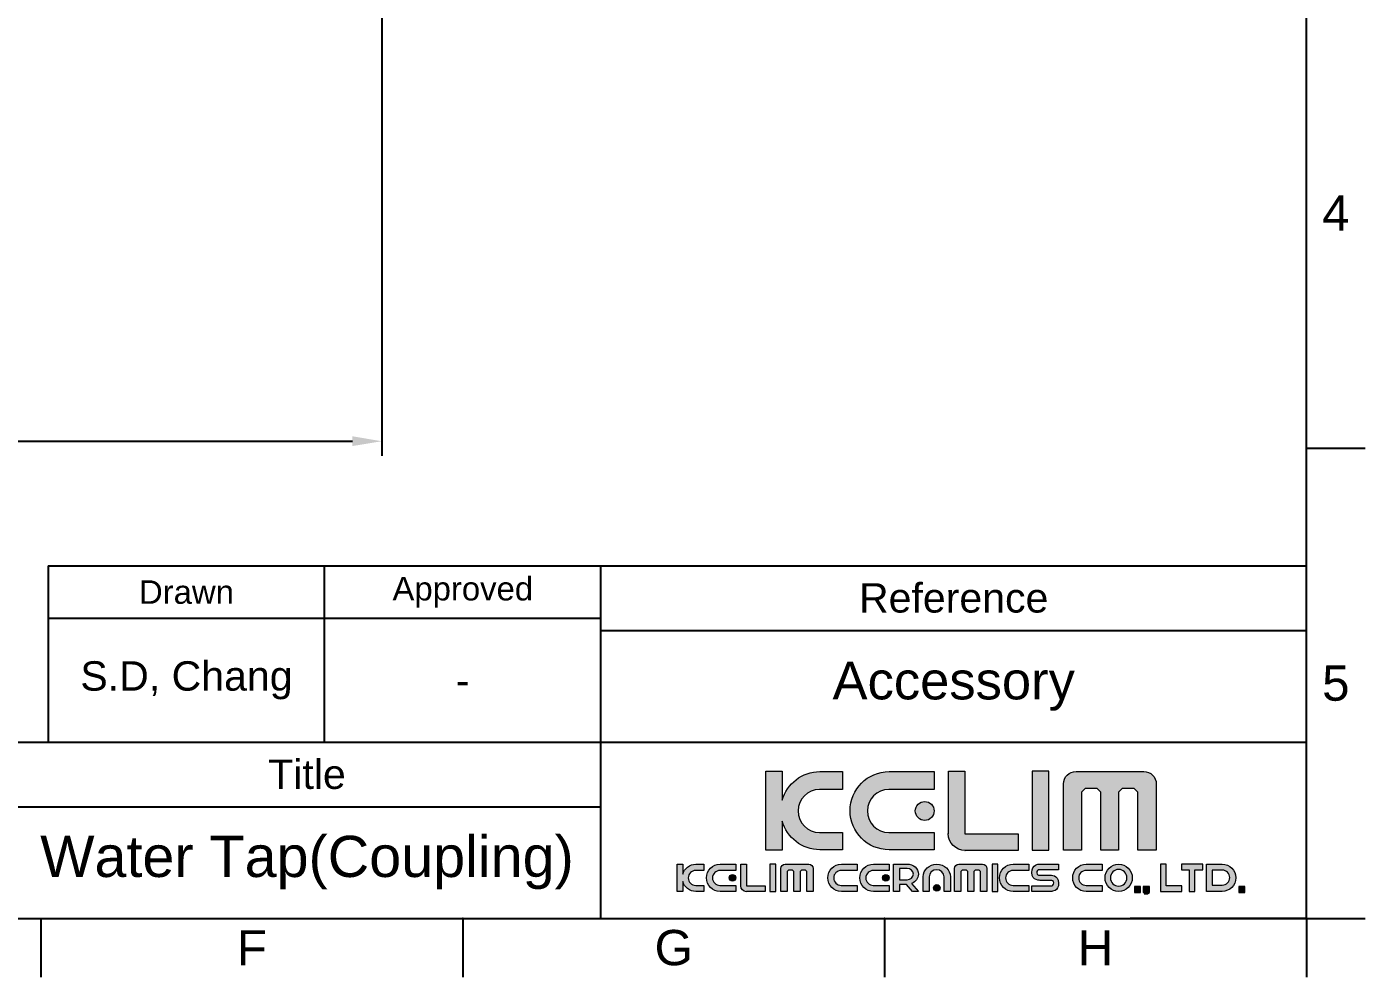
# Model space of a CAD drawing. Header units: millimetres. Extents: x 2448 to 4464, y 289 to 865.
# Drawn here: x 2631 to 2744.8, y 289.2 to 370 of the extents above; entities that cross this region are included whole.
import ezdxf

# ---------------------------------------------------------------- set-up
doc = ezdxf.new("R2010")
doc.units = ezdxf.units.MM
doc.header["$LTSCALE"] = 0.1
doc.linetypes.add('CENTERX2', pattern=[101.6, 63.5, -12.7, 12.7, -12.7])
for name, color, linetype in [('DIM', 3, 'Continuous'), ('FORM', 7, 'Continuous'), ('TEXT', 2, 'Continuous')]:
    doc.layers.add(name, color=color, linetype=linetype)
doc.styles.get("Standard").update_dxf_attribs({"font": 'arial.ttf'})
doc.dimstyles.new('ISO-25', dxfattribs={"dimtxt": 2.5, "dimasz": 2.5, "dimexe": 1.25, "dimexo": 0.625, "dimtad": 1, "dimtxsty": 'Standard', "dimcen": 2.5, "dimadec": 0, "dimazin": 0, "dimtfac": 1, "dimtmove": 0, "dimatfit": 3, "dimfxl": 1, "dimarcsym": 0})

# ---------------------------------------------------------------- blocks, each defined once
blk = doc.blocks.new('*D8')
at = {"layer": 'Defpoints', "color": 0, "transparency": 16777216}
for p in [(2661.2, 395.53), (2561.68, 356.7), (2661.2, 334.78)]:
    blk.add_point(p, dxfattribs=at)
at = {"layer": 'DIM', "color": 0, "lineweight": -2, "transparency": 16777216}
for p, q in [((2661.2, 394.9), (2661.2, 333.53)), ((2561.68, 356.07), (2561.68, 333.53)), ((2564.18, 334.78), (2658.7, 334.78))]:
    blk.add_line(p, q, dxfattribs=at)
at = {"layer": 'DIM', "color": 0, "transparency": 16777216}
for points in [[(2564.18, 335.2), (2564.18, 334.37), (2561.68, 334.78)], [(2658.7, 335.2), (2658.7, 334.37), (2661.2, 334.78)]]:
    blk.add_solid(points, dxfattribs=at)
at = {"layer": 'DIM', "color": 0, "transparency": 16777216, "insert": (2611.44, 336.68), "char_height": 2.5, "attachment_point": 5}
blk.add_mtext('99.5', dxfattribs=at)

msp = doc.modelspace()

# ---------------------------------------------------------------- hatches: boundary and pattern name
at = {"layer": 'TEXT'}
h = msp.add_hatch(color=2, dxfattribs=at)
h.dxf.hatch_style = 2
edge = h.paths.add_edge_path()
edge.add_spline(control_points=[(2700.367, 301.5), (2700.367, 301.5), (2698.437, 301.5), (2698.437, 301.5), (2697.423, 301.5), (2696.606, 302.318), (2696.606, 303.329), (2696.606, 304.345), (2697.423, 305.162), (2698.437, 305.162), (2698.437, 305.162), (2700.367, 305.162), (2700.367, 305.162), (2700.367, 305.162), (2700.367, 306.676), (2700.367, 306.676), (2700.367, 306.676), (2698.46, 306.676), (2698.46, 306.676), (2696.933, 306.676), (2695.653, 305.653), (2695.262, 304.254), (2695.262, 304.254), (2695.262, 306.724), (2695.262, 306.724), (2695.262, 306.724), (2693.85, 306.724), (2693.85, 306.724), (2693.85, 306.724), (2693.85, 299.986), (2693.85, 299.986), (2693.85, 299.986), (2695.262, 299.986), (2695.262, 299.986), (2695.262, 299.986), (2695.262, 302.458), (2695.262, 302.458), (2695.653, 301.059), (2696.933, 300.033), (2698.46, 300.033), (2698.46, 300.033), (2700.367, 300.033), (2700.367, 300.033), (2700.367, 300.033), (2700.367, 301.5), (2700.367, 301.5)], knot_values=[0, 0, 0, 0, 1, 1, 1, 2, 2, 2, 3, 3, 3, 4, 4, 4, 5, 5, 5, 6, 6, 6, 7, 7, 7, 8, 8, 8, 9, 9, 9, 10, 10, 10, 11, 11, 11, 12, 12, 12, 13, 13, 13, 14, 14, 14, 15, 15, 15, 15], degree=3, periodic=0)
h = msp.add_hatch(color=256, dxfattribs=at)
h.dxf.hatch_style = 2
edge = h.paths.add_edge_path()
edge.add_spline(control_points=[(2704.349, 300.033), (2704.349, 300.033), (2708.189, 300.033), (2708.189, 300.033), (2708.189, 300.033), (2708.189, 301.5), (2708.189, 301.5), (2708.189, 301.5), (2704.325, 301.5), (2704.325, 301.5), (2703.312, 301.5), (2702.495, 302.318), (2702.495, 303.329), (2702.495, 304.345), (2703.312, 305.162), (2704.325, 305.162), (2704.325, 305.162), (2708.189, 305.162), (2708.189, 305.162), (2708.189, 305.162), (2708.189, 306.676), (2708.189, 306.676), (2708.189, 306.676), (2704.349, 306.676), (2704.349, 306.676), (2702.513, 306.676), (2701.028, 305.193), (2701.028, 303.355), (2701.028, 301.521), (2702.513, 300.033), (2704.349, 300.033)], knot_values=[0, 0, 0, 0, 1, 1, 1, 2, 2, 2, 3, 3, 3, 4, 4, 4, 5, 5, 5, 6, 6, 6, 7, 7, 7, 8, 8, 8, 9, 9, 9, 10, 10, 10, 10], degree=3, periodic=0)
h = msp.add_hatch(color=2, dxfattribs=at)
h.dxf.hatch_style = 2
edge = h.paths.add_edge_path()
edge.add_spline(control_points=[(2710.793, 299.981), (2710.793, 299.981), (2715.333, 299.981), (2715.333, 299.981), (2715.333, 299.981), (2715.333, 301.395), (2715.333, 301.395), (2715.333, 301.395), (2710.804, 301.395), (2710.804, 301.395), (2710.804, 301.395), (2710.798, 301.38), (2710.798, 301.38), (2710.798, 301.38), (2710.798, 306.724), (2710.798, 306.724), (2710.798, 306.724), (2709.384, 306.724), (2709.384, 306.724), (2709.384, 306.724), (2709.384, 301.395), (2709.384, 301.395), (2709.384, 301.395), (2709.379, 301.4), (2709.379, 301.4), (2709.379, 300.615), (2710.015, 299.975), (2710.804, 299.975), (2710.804, 299.975), (2710.793, 299.981), (2710.793, 299.981)], knot_values=[0, 0, 0, 0, 1, 1, 1, 2, 2, 2, 3, 3, 3, 4, 4, 4, 5, 5, 5, 6, 6, 6, 7, 7, 7, 8, 8, 8, 9, 9, 9, 10, 10, 10, 10], degree=3, periodic=0)
h = msp.add_hatch(color=2, dxfattribs=at)
h.dxf.hatch_style = 2
h.paths.add_polyline_path([(2717.923, 306.724), (2716.51, 306.724), (2716.51, 299.986), (2717.923, 299.986)])
h = msp.add_hatch(color=2, dxfattribs=at)
h.dxf.hatch_style = 2
edge = h.paths.add_edge_path()
edge.add_spline(control_points=[(2725.997, 306.692), (2725.997, 306.692), (2720.245, 306.692), (2720.245, 306.692), (2719.653, 306.692), (2719.174, 306.216), (2719.174, 305.629), (2719.174, 305.629), (2719.174, 299.996), (2719.174, 299.996), (2719.174, 299.996), (2720.702, 299.996), (2720.702, 299.996), (2720.702, 299.996), (2720.702, 304.931), (2720.702, 304.931), (2720.702, 304.931), (2721.02, 305.252), (2721.02, 305.252), (2721.02, 305.252), (2722.045, 305.252), (2722.045, 305.252), (2722.045, 305.252), (2722.364, 304.931), (2722.364, 304.931), (2722.364, 304.931), (2722.364, 299.996), (2722.364, 299.996), (2722.364, 299.996), (2723.841, 299.996), (2723.841, 299.996), (2723.841, 299.996), (2723.841, 304.931), (2723.841, 304.931), (2723.841, 304.931), (2724.164, 305.252), (2724.164, 305.252), (2724.164, 305.252), (2725.185, 305.252), (2725.185, 305.252), (2725.185, 305.252), (2725.502, 304.931), (2725.502, 304.931), (2725.502, 304.931), (2725.502, 299.996), (2725.502, 299.996), (2725.502, 299.996), (2727.068, 299.996), (2727.068, 299.996), (2727.068, 299.996), (2727.068, 305.629), (2727.068, 305.629), (2727.068, 306.216), (2726.587, 306.692), (2725.997, 306.692)], knot_values=[0, 0, 0, 0, 1, 1, 1, 2, 2, 2, 3, 3, 3, 4, 4, 4, 5, 5, 5, 6, 6, 6, 7, 7, 7, 8, 8, 8, 9, 9, 9, 10, 10, 10, 11, 11, 11, 12, 12, 12, 13, 13, 13, 14, 14, 14, 15, 15, 15, 16, 16, 16, 17, 17, 17, 18, 18, 18, 18], degree=3, periodic=0)
h = msp.add_hatch(color=2, dxfattribs=at)
h.dxf.hatch_style = 2
edge = h.paths.add_edge_path()
edge.add_spline(control_points=[(2706.571, 303.329), (2706.571, 302.889), (2706.927, 302.526), (2707.37, 302.526), (2707.812, 302.526), (2708.171, 302.889), (2708.171, 303.329), (2708.171, 303.774), (2707.812, 304.13), (2707.37, 304.13), (2706.927, 304.13), (2706.571, 303.774), (2706.571, 303.329)], knot_values=[0, 0, 0, 0, 1, 1, 1, 2, 2, 2, 3, 3, 3, 4, 4, 4, 4], degree=3, periodic=0)
h = msp.add_hatch(color=2, dxfattribs=at)
h.dxf.hatch_style = 2
edge = h.paths.add_edge_path()
edge.add_spline(control_points=[(2686.799, 297.955), (2686.799, 297.955), (2686.799, 298.819), (2686.799, 298.819), (2686.799, 298.819), (2686.307, 298.819), (2686.307, 298.819), (2686.307, 298.819), (2686.307, 296.469), (2686.307, 296.469), (2686.307, 296.469), (2686.799, 296.469), (2686.799, 296.469), (2686.799, 296.469), (2686.799, 297.335), (2686.799, 297.335), (2686.935, 296.846), (2687.381, 296.486), (2687.915, 296.486), (2687.915, 296.486), (2688.58, 296.486), (2688.58, 296.486), (2688.58, 296.486), (2688.58, 296.997), (2688.58, 296.997), (2688.58, 296.997), (2687.907, 296.997), (2687.907, 296.997), (2687.553, 296.997), (2687.268, 297.283), (2687.268, 297.635), (2687.268, 297.99), (2687.553, 298.274), (2687.907, 298.274), (2687.907, 298.274), (2688.58, 298.274), (2688.58, 298.274), (2688.58, 298.274), (2688.58, 298.803), (2688.58, 298.803), (2688.58, 298.803), (2687.915, 298.803), (2687.915, 298.803), (2687.381, 298.803), (2686.935, 298.444), (2686.799, 297.955)], knot_values=[0, 0, 0, 0, 1, 1, 1, 2, 2, 2, 3, 3, 3, 4, 4, 4, 5, 5, 5, 6, 6, 6, 7, 7, 7, 8, 8, 8, 9, 9, 9, 10, 10, 10, 11, 11, 11, 12, 12, 12, 13, 13, 13, 14, 14, 14, 15, 15, 15, 15], degree=3, periodic=0)
h = msp.add_hatch(color=2, dxfattribs=at)
h.dxf.hatch_style = 2
edge = h.paths.add_edge_path()
edge.add_spline(control_points=[(2688.81, 297.645), (2688.81, 297.005), (2689.328, 296.486), (2689.969, 296.486), (2689.969, 296.486), (2691.308, 296.486), (2691.308, 296.486), (2691.308, 296.486), (2691.308, 296.997), (2691.308, 296.997), (2691.308, 296.997), (2689.96, 296.997), (2689.96, 296.997), (2689.607, 296.997), (2689.322, 297.283), (2689.322, 297.635), (2689.322, 297.99), (2689.607, 298.274), (2689.96, 298.274), (2689.96, 298.274), (2691.308, 298.274), (2691.308, 298.274), (2691.308, 298.274), (2691.308, 298.803), (2691.308, 298.803), (2691.308, 298.803), (2689.969, 298.803), (2689.969, 298.803), (2689.328, 298.803), (2688.81, 298.285), (2688.81, 297.645)], knot_values=[0, 0, 0, 0, 1, 1, 1, 2, 2, 2, 3, 3, 3, 4, 4, 4, 5, 5, 5, 6, 6, 6, 7, 7, 7, 8, 8, 8, 9, 9, 9, 10, 10, 10, 10], degree=3, periodic=0)
h = msp.add_hatch(color=2, dxfattribs=at)
h.dxf.hatch_style = 2
edge = h.paths.add_edge_path()
edge.add_spline(control_points=[(2692.218, 296.956), (2692.218, 296.956), (2692.218, 298.819), (2692.218, 298.819), (2692.218, 298.819), (2691.725, 298.819), (2691.725, 298.819), (2691.725, 298.819), (2691.725, 296.961), (2691.725, 296.961), (2691.725, 296.961), (2691.723, 296.963), (2691.723, 296.963), (2691.723, 296.688), (2691.945, 296.466), (2692.22, 296.466), (2692.22, 296.466), (2692.216, 296.468), (2692.216, 296.468), (2692.216, 296.468), (2693.799, 296.468), (2693.799, 296.468), (2693.799, 296.468), (2693.799, 296.961), (2693.799, 296.961), (2693.799, 296.961), (2692.22, 296.961), (2692.22, 296.961), (2692.22, 296.961), (2692.218, 296.956), (2692.218, 296.956)], knot_values=[0, 0, 0, 0, 1, 1, 1, 2, 2, 2, 3, 3, 3, 4, 4, 4, 5, 5, 5, 6, 6, 6, 7, 7, 7, 8, 8, 8, 9, 9, 9, 10, 10, 10, 10], degree=3, periodic=0)
h = msp.add_hatch(color=2, dxfattribs=at)
h.dxf.hatch_style = 2
h.paths.add_polyline_path([(2694.21, 296.469), (2694.703, 296.469), (2694.703, 298.819), (2694.21, 298.819)])
h = msp.add_hatch(color=2, dxfattribs=at)
h.dxf.hatch_style = 2
edge = h.paths.add_edge_path()
edge.add_spline(control_points=[(2697.519, 298.808), (2697.519, 298.808), (2695.512, 298.808), (2695.512, 298.808), (2695.306, 298.808), (2695.139, 298.642), (2695.139, 298.438), (2695.139, 298.438), (2695.139, 296.473), (2695.139, 296.473), (2695.139, 296.473), (2695.672, 296.473), (2695.672, 296.473), (2695.672, 296.473), (2695.672, 298.194), (2695.672, 298.194), (2695.672, 298.194), (2695.783, 298.306), (2695.783, 298.306), (2695.783, 298.306), (2696.141, 298.306), (2696.141, 298.306), (2696.141, 298.306), (2696.252, 298.194), (2696.252, 298.194), (2696.252, 298.194), (2696.252, 296.473), (2696.252, 296.473), (2696.252, 296.473), (2696.767, 296.473), (2696.767, 296.473), (2696.767, 296.473), (2696.767, 298.194), (2696.767, 298.194), (2696.767, 298.194), (2696.88, 298.306), (2696.88, 298.306), (2696.88, 298.306), (2697.235, 298.306), (2697.235, 298.306), (2697.235, 298.306), (2697.346, 298.194), (2697.346, 298.194), (2697.346, 298.194), (2697.346, 296.473), (2697.346, 296.473), (2697.346, 296.473), (2697.893, 296.473), (2697.893, 296.473), (2697.893, 296.473), (2697.893, 298.438), (2697.893, 298.438), (2697.893, 298.642), (2697.724, 298.808), (2697.519, 298.808)], knot_values=[0, 0, 0, 0, 1, 1, 1, 2, 2, 2, 3, 3, 3, 4, 4, 4, 5, 5, 5, 6, 6, 6, 7, 7, 7, 8, 8, 8, 9, 9, 9, 10, 10, 10, 11, 11, 11, 12, 12, 12, 13, 13, 13, 14, 14, 14, 15, 15, 15, 16, 16, 16, 17, 17, 17, 18, 18, 18, 18], degree=3, periodic=0)
h = msp.add_hatch(color=2, dxfattribs=at)
h.dxf.hatch_style = 2
edge = h.paths.add_edge_path()
edge.add_spline(control_points=[(2699.124, 297.645), (2699.124, 297.005), (2699.642, 296.486), (2700.282, 296.486), (2700.282, 296.486), (2701.622, 296.486), (2701.622, 296.486), (2701.622, 296.486), (2701.622, 296.997), (2701.622, 296.997), (2701.622, 296.997), (2700.274, 296.997), (2700.274, 296.997), (2699.921, 296.997), (2699.635, 297.283), (2699.635, 297.635), (2699.635, 297.99), (2699.921, 298.274), (2700.274, 298.274), (2700.274, 298.274), (2701.622, 298.274), (2701.622, 298.274), (2701.622, 298.274), (2701.622, 298.803), (2701.622, 298.803), (2701.622, 298.803), (2700.282, 298.803), (2700.282, 298.803), (2699.642, 298.803), (2699.124, 298.285), (2699.124, 297.645)], knot_values=[0, 0, 0, 0, 1, 1, 1, 2, 2, 2, 3, 3, 3, 4, 4, 4, 5, 5, 5, 6, 6, 6, 7, 7, 7, 8, 8, 8, 9, 9, 9, 10, 10, 10, 10], degree=3, periodic=0)
h = msp.add_hatch(color=2, dxfattribs=at)
h.dxf.hatch_style = 2
edge = h.paths.add_edge_path()
edge.add_spline(control_points=[(2701.853, 297.645), (2701.853, 297.005), (2702.37, 296.486), (2703.011, 296.486), (2703.011, 296.486), (2704.35, 296.486), (2704.35, 296.486), (2704.35, 296.486), (2704.35, 296.997), (2704.35, 296.997), (2704.35, 296.997), (2703.002, 296.997), (2703.002, 296.997), (2702.649, 296.997), (2702.364, 297.283), (2702.364, 297.635), (2702.364, 297.99), (2702.649, 298.274), (2703.002, 298.274), (2703.002, 298.274), (2704.35, 298.274), (2704.35, 298.274), (2704.35, 298.274), (2704.35, 298.803), (2704.35, 298.803), (2704.35, 298.803), (2703.011, 298.803), (2703.011, 298.803), (2702.37, 298.803), (2701.853, 298.285), (2701.853, 297.645)], knot_values=[0, 0, 0, 0, 1, 1, 1, 2, 2, 2, 3, 3, 3, 4, 4, 4, 5, 5, 5, 6, 6, 6, 7, 7, 7, 8, 8, 8, 9, 9, 9, 10, 10, 10, 10], degree=3, periodic=0)
h = msp.add_hatch(color=2, dxfattribs=at)
h.dxf.hatch_style = 2
edge = h.paths.add_edge_path()
edge.add_spline(control_points=[(2706.839, 297.953), (2706.839, 298.431), (2706.401, 298.819), (2705.86, 298.819), (2705.86, 298.819), (2705.221, 298.819), (2705.221, 298.819), (2705.221, 298.819), (2704.728, 298.819), (2704.728, 298.819), (2704.728, 298.819), (2704.728, 298.437), (2704.728, 298.437), (2704.728, 298.437), (2704.728, 297.482), (2704.728, 297.482), (2704.728, 297.482), (2704.728, 297.088), (2704.728, 297.088), (2704.728, 297.088), (2704.728, 296.469), (2704.728, 296.469), (2704.728, 296.469), (2705.221, 296.469), (2705.221, 296.469), (2705.221, 296.469), (2705.221, 297.088), (2705.221, 297.088), (2705.221, 297.088), (2705.821, 297.088), (2705.821, 297.088), (2705.821, 297.088), (2706.345, 296.469), (2706.345, 296.469), (2706.345, 296.469), (2706.838, 296.469), (2706.838, 296.469), (2706.838, 296.469), (2706.252, 297.16), (2706.252, 297.16), (2706.598, 297.293), (2706.839, 297.598), (2706.839, 297.953)], knot_values=[0, 0, 0, 0, 1, 1, 1, 2, 2, 2, 3, 3, 3, 4, 4, 4, 5, 5, 5, 6, 6, 6, 7, 7, 7, 8, 8, 8, 9, 9, 9, 10, 10, 10, 11, 11, 11, 12, 12, 12, 13, 13, 13, 14, 14, 14, 14], degree=3, periodic=0)
edge = h.paths.add_edge_path()
edge.add_spline(control_points=[(2705.868, 297.482), (2705.868, 297.482), (2705.221, 297.482), (2705.221, 297.482), (2705.221, 297.482), (2705.221, 298.437), (2705.221, 298.437), (2705.221, 298.437), (2705.868, 298.437), (2705.868, 298.437), (2706.166, 298.437), (2706.407, 298.223), (2706.407, 297.96), (2706.407, 297.696), (2706.166, 297.482), (2705.868, 297.482)], knot_values=[0, 0, 0, 0, 1, 1, 1, 2, 2, 2, 3, 3, 3, 4, 4, 4, 5, 5, 5, 5], degree=3, periodic=0)
h = msp.add_hatch(color=2, dxfattribs=at)
h.dxf.hatch_style = 2
edge = h.paths.add_edge_path()
edge.add_spline(control_points=[(2708.394, 298.803), (2707.755, 298.803), (2707.236, 298.323), (2707.236, 297.728), (2707.236, 297.728), (2707.236, 296.486), (2707.236, 296.486), (2707.236, 296.486), (2707.747, 296.486), (2707.747, 296.486), (2707.747, 296.486), (2707.747, 297.736), (2707.747, 297.736), (2707.747, 298.063), (2708.032, 298.328), (2708.385, 298.328), (2708.74, 298.328), (2709.025, 298.064), (2709.025, 297.736), (2709.025, 297.736), (2709.025, 296.486), (2709.025, 296.486), (2709.025, 296.486), (2709.553, 296.486), (2709.553, 296.486), (2709.553, 296.486), (2709.553, 297.728), (2709.553, 297.728), (2709.553, 298.323), (2709.036, 298.803), (2708.394, 298.803)], knot_values=[0, 0, 0, 0, 1, 1, 1, 2, 2, 2, 3, 3, 3, 4, 4, 4, 5, 5, 5, 6, 6, 6, 7, 7, 7, 8, 8, 8, 9, 9, 9, 10, 10, 10, 10], degree=3, periodic=0)
h = msp.add_hatch(color=2, dxfattribs=at)
h.dxf.hatch_style = 2
edge = h.paths.add_edge_path()
edge.add_spline(control_points=[(2712.293, 298.808), (2712.293, 298.808), (2710.287, 298.808), (2710.287, 298.808), (2710.081, 298.808), (2709.914, 298.642), (2709.914, 298.438), (2709.914, 298.438), (2709.914, 296.473), (2709.914, 296.473), (2709.914, 296.473), (2710.447, 296.473), (2710.447, 296.473), (2710.447, 296.473), (2710.447, 298.194), (2710.447, 298.194), (2710.447, 298.194), (2710.558, 298.306), (2710.558, 298.306), (2710.558, 298.306), (2710.915, 298.306), (2710.915, 298.306), (2710.915, 298.306), (2711.026, 298.194), (2711.026, 298.194), (2711.026, 298.194), (2711.026, 296.473), (2711.026, 296.473), (2711.026, 296.473), (2711.542, 296.473), (2711.542, 296.473), (2711.542, 296.473), (2711.542, 298.194), (2711.542, 298.194), (2711.542, 298.194), (2711.654, 298.306), (2711.654, 298.306), (2711.654, 298.306), (2712.01, 298.306), (2712.01, 298.306), (2712.01, 298.306), (2712.121, 298.194), (2712.121, 298.194), (2712.121, 298.194), (2712.121, 296.473), (2712.121, 296.473), (2712.121, 296.473), (2712.667, 296.473), (2712.667, 296.473), (2712.667, 296.473), (2712.667, 298.438), (2712.667, 298.438), (2712.667, 298.642), (2712.499, 298.808), (2712.293, 298.808)], knot_values=[0, 0, 0, 0, 1, 1, 1, 2, 2, 2, 3, 3, 3, 4, 4, 4, 5, 5, 5, 6, 6, 6, 7, 7, 7, 8, 8, 8, 9, 9, 9, 10, 10, 10, 11, 11, 11, 12, 12, 12, 13, 13, 13, 14, 14, 14, 15, 15, 15, 16, 16, 16, 17, 17, 17, 18, 18, 18, 18], degree=3, periodic=0)
h = msp.add_hatch(color=2, dxfattribs=at)
h.dxf.hatch_style = 2
h.paths.add_polyline_path([(2713.098, 296.469), (2713.591, 296.469), (2713.591, 298.819), (2713.098, 298.819)])
h = msp.add_hatch(color=2, dxfattribs=at)
h.dxf.hatch_style = 2
edge = h.paths.add_edge_path()
edge.add_spline(control_points=[(2713.735, 297.645), (2713.735, 297.005), (2714.253, 296.486), (2714.893, 296.486), (2714.893, 296.486), (2716.233, 296.486), (2716.233, 296.486), (2716.233, 296.486), (2716.233, 296.997), (2716.233, 296.997), (2716.233, 296.997), (2714.885, 296.997), (2714.885, 296.997), (2714.532, 296.997), (2714.246, 297.283), (2714.246, 297.635), (2714.246, 297.99), (2714.532, 298.274), (2714.885, 298.274), (2714.885, 298.274), (2716.233, 298.274), (2716.233, 298.274), (2716.233, 298.274), (2716.233, 298.803), (2716.233, 298.803), (2716.233, 298.803), (2714.893, 298.803), (2714.893, 298.803), (2714.253, 298.803), (2713.735, 298.285), (2713.735, 297.645)], knot_values=[0, 0, 0, 0, 1, 1, 1, 2, 2, 2, 3, 3, 3, 4, 4, 4, 5, 5, 5, 6, 6, 6, 7, 7, 7, 8, 8, 8, 9, 9, 9, 10, 10, 10, 10], degree=3, periodic=0)
h = msp.add_hatch(color=2, dxfattribs=at)
h.dxf.hatch_style = 2
edge = h.paths.add_edge_path()
edge.add_spline(control_points=[(2716.481, 298.087), (2716.481, 297.369), (2717.211, 297.43), (2717.211, 297.43), (2717.211, 297.43), (2717.229, 297.43), (2717.229, 297.43), (2717.229, 297.43), (2718.015, 297.43), (2718.015, 297.43), (2718.015, 297.43), (2718.156, 297.43), (2718.156, 297.43), (2718.156, 297.43), (2718.347, 297.4), (2718.347, 297.216), (2718.347, 297.031), (2718.223, 296.961), (2718.156, 296.961), (2718.156, 296.961), (2716.481, 296.961), (2716.481, 296.961), (2716.481, 296.961), (2716.481, 296.487), (2716.481, 296.487), (2716.481, 296.487), (2718.145, 296.487), (2718.145, 296.487), (2718.145, 296.487), (2718.764, 296.486), (2718.764, 297.203), (2718.764, 297.921), (2718.034, 297.859), (2718.034, 297.859), (2718.034, 297.859), (2718.015, 297.859), (2718.015, 297.859), (2718.015, 297.859), (2717.229, 297.859), (2717.229, 297.859), (2717.229, 297.859), (2717.087, 297.859), (2717.087, 297.859), (2717.087, 297.859), (2716.897, 297.89), (2716.897, 298.074), (2716.897, 298.258), (2717.021, 298.328), (2717.088, 298.328), (2717.088, 298.328), (2718.764, 298.328), (2718.764, 298.328), (2718.764, 298.328), (2718.764, 298.803), (2718.764, 298.803), (2718.764, 298.803), (2717.099, 298.803), (2717.099, 298.803), (2717.099, 298.803), (2716.481, 298.804), (2716.481, 298.087)], knot_values=[0, 0, 0, 0, 1, 1, 1, 2, 2, 2, 3, 3, 3, 4, 4, 4, 5, 5, 5, 6, 6, 6, 7, 7, 7, 8, 8, 8, 9, 9, 9, 10, 10, 10, 11, 11, 11, 12, 12, 12, 13, 13, 13, 14, 14, 14, 15, 15, 15, 16, 16, 16, 17, 17, 17, 18, 18, 18, 19, 19, 19, 20, 20, 20, 20], degree=3, periodic=0)
h = msp.add_hatch(color=2, dxfattribs=at)
h.dxf.hatch_style = 2
edge = h.paths.add_edge_path()
edge.add_spline(control_points=[(2719.956, 297.645), (2719.956, 297.005), (2720.473, 296.486), (2721.114, 296.486), (2721.114, 296.486), (2722.453, 296.486), (2722.453, 296.486), (2722.453, 296.486), (2722.453, 296.997), (2722.453, 296.997), (2722.453, 296.997), (2721.106, 296.997), (2721.106, 296.997), (2720.752, 296.997), (2720.467, 297.283), (2720.467, 297.635), (2720.467, 297.99), (2720.752, 298.274), (2721.106, 298.274), (2721.106, 298.274), (2722.453, 298.274), (2722.453, 298.274), (2722.453, 298.274), (2722.453, 298.803), (2722.453, 298.803), (2722.453, 298.803), (2721.114, 298.803), (2721.114, 298.803), (2720.473, 298.803), (2719.956, 298.285), (2719.956, 297.645)], knot_values=[0, 0, 0, 0, 1, 1, 1, 2, 2, 2, 3, 3, 3, 4, 4, 4, 5, 5, 5, 6, 6, 6, 7, 7, 7, 8, 8, 8, 9, 9, 9, 10, 10, 10, 10], degree=3, periodic=0)
h = msp.add_hatch(color=2, dxfattribs=at)
h.dxf.hatch_style = 2
edge = h.paths.add_edge_path()
edge.add_spline(control_points=[(2723.868, 298.803), (2723.228, 298.803), (2722.709, 298.285), (2722.709, 297.645), (2722.709, 297.005), (2723.228, 296.487), (2723.868, 296.487), (2724.507, 296.487), (2725.026, 297.005), (2725.026, 297.645), (2725.026, 298.285), (2724.507, 298.803), (2723.868, 298.803)], knot_values=[0, 0, 0, 0, 1, 1, 1, 2, 2, 2, 3, 3, 3, 4, 4, 4, 4], degree=3, periodic=0)
edge = h.paths.add_edge_path()
edge.add_spline(control_points=[(2723.868, 296.937), (2723.477, 296.937), (2723.16, 297.254), (2723.16, 297.645), (2723.16, 298.036), (2723.477, 298.353), (2723.868, 298.353), (2724.259, 298.353), (2724.575, 298.036), (2724.575, 297.645), (2724.575, 297.254), (2724.259, 296.937), (2723.868, 296.937)], knot_values=[0, 0, 0, 0, 1, 1, 1, 2, 2, 2, 3, 3, 3, 4, 4, 4, 4], degree=3, periodic=0)
h = msp.add_hatch(color=2, dxfattribs=at)
h.dxf.hatch_style = 2
h.paths.add_polyline_path([(2727.915, 298.819), (2727.422, 298.819), (2727.422, 296.962), (2727.422, 296.469), (2727.915, 296.469), (2729.24, 296.469), (2729.24, 296.962), (2727.915, 296.962)])
h = msp.add_hatch(color=2, dxfattribs=at)
h.dxf.hatch_style = 2
h.paths.add_polyline_path([(2729.861, 298.819), (2729.199, 298.819), (2729.199, 298.326), (2729.861, 298.326), (2729.861, 296.469), (2730.354, 296.469), (2730.354, 298.326), (2731.017, 298.326), (2731.017, 298.819), (2730.354, 298.819)])
h = msp.add_hatch(color=2, dxfattribs=at)
h.dxf.hatch_style = 2
edge = h.paths.add_edge_path()
edge.add_spline(control_points=[(2732.673, 298.811), (2732.673, 298.811), (2731.333, 298.811), (2731.333, 298.811), (2731.333, 298.811), (2731.333, 296.494), (2731.333, 296.494), (2731.333, 296.494), (2732.673, 296.494), (2732.673, 296.494), (2733.313, 296.494), (2733.831, 297.012), (2733.831, 297.653), (2733.831, 298.292), (2733.313, 298.811), (2732.673, 298.811)], knot_values=[0, 0, 0, 0, 1, 1, 1, 2, 2, 2, 3, 3, 3, 4, 4, 4, 5, 5, 5, 5], degree=3, periodic=0)
edge = h.paths.add_edge_path()
edge.add_spline(control_points=[(2732.681, 297.023), (2732.681, 297.023), (2731.826, 297.023), (2731.826, 297.023), (2731.826, 297.023), (2731.826, 298.299), (2731.826, 298.299), (2731.826, 298.299), (2732.681, 298.299), (2732.681, 298.299), (2733.034, 298.299), (2733.319, 298.014), (2733.319, 297.661), (2733.319, 297.307), (2733.034, 297.023), (2732.681, 297.023)], knot_values=[0, 0, 0, 0, 1, 1, 1, 2, 2, 2, 3, 3, 3, 4, 4, 4, 5, 5, 5, 5], degree=3, periodic=0)
h = msp.add_hatch(color=2, dxfattribs=at)
h.dxf.hatch_style = 2
edge = h.paths.add_edge_path()
edge.add_spline(control_points=[(2690.744, 297.635), (2690.744, 297.481), (2690.868, 297.355), (2691.022, 297.355), (2691.177, 297.355), (2691.302, 297.481), (2691.302, 297.635), (2691.302, 297.79), (2691.177, 297.915), (2691.022, 297.915), (2690.868, 297.915), (2690.744, 297.79), (2690.744, 297.635)], knot_values=[0, 0, 0, 0, 1, 1, 1, 2, 2, 2, 3, 3, 3, 4, 4, 4, 4], degree=3, periodic=0)
h = msp.add_hatch(color=2, dxfattribs=at)
h.dxf.hatch_style = 2
edge = h.paths.add_edge_path()
edge.add_spline(control_points=[(2703.786, 297.635), (2703.786, 297.481), (2703.91, 297.355), (2704.064, 297.355), (2704.218, 297.355), (2704.343, 297.481), (2704.343, 297.635), (2704.343, 297.79), (2704.218, 297.915), (2704.064, 297.915), (2703.91, 297.915), (2703.786, 297.79), (2703.786, 297.635)], knot_values=[0, 0, 0, 0, 1, 1, 1, 2, 2, 2, 3, 3, 3, 4, 4, 4, 4], degree=3, periodic=0)
h = msp.add_hatch(color=2, dxfattribs=at)
h.dxf.hatch_style = 2
edge = h.paths.add_edge_path()
edge.add_spline(control_points=[(2708.402, 297.062), (2708.248, 297.062), (2708.124, 296.937), (2708.124, 296.782), (2708.124, 296.629), (2708.248, 296.503), (2708.402, 296.503), (2708.557, 296.503), (2708.682, 296.629), (2708.682, 296.782), (2708.682, 296.937), (2708.557, 297.062), (2708.402, 297.062)], knot_values=[0, 0, 0, 0, 1, 1, 1, 2, 2, 2, 3, 3, 3, 4, 4, 4, 4], degree=3, periodic=0)
h = msp.add_hatch(color=2, dxfattribs=at)
h.dxf.hatch_style = 2
h.paths.add_polyline_path([(2725.218, 296.396), (2725.73, 296.396), (2725.73, 296.908), (2725.218, 296.908)])
h = msp.add_hatch(color=2, dxfattribs=at)
h.dxf.hatch_style = 2
h.paths.add_polyline_path([(2725.965, 296.396), (2726.169, 296.396), (2726.026, 296.273), (2726.333, 296.273), (2726.477, 296.396), (2726.477, 296.908), (2725.965, 296.908)])
h = msp.add_hatch(color=2, dxfattribs=at)
h.dxf.hatch_style = 2
h.paths.add_polyline_path([(2734.099, 296.396), (2734.611, 296.396), (2734.611, 296.908), (2734.099, 296.908)])

# ---------------------------------------------------------------- linework, layer by layer
msp.add_line((2632.837, 324.188), (2632.837, 309.188))
at = {"layer": 'FORM'}
for p, q in [((2739.837, 294.188), (2739.837, 494.188)), ((2739.837, 334.188), (2744.837, 334.188)), ((2632.837, 324.188), (2739.837, 324.188)), ((2656.337, 309.188), (2656.337, 324.188)), ((2679.837, 309.188), (2679.837, 324.188)), ((2679.837, 319.688), (2632.837, 319.688)), ((2679.837, 318.688), (2739.837, 318.688)), ((2539.843, 309.188), (2739.837, 309.188)), ((2679.837, 294.188), (2679.837, 309.188)), ((2539.843, 303.688), (2679.837, 303.688)), ((2452.837, 294.188), (2739.837, 294.188)), ((2632.212, 294.188), (2632.212, 289.188)), ((2668.087, 294.188), (2668.087, 289.188)), ((2703.962, 294.188), (2703.962, 289.188)), ((2739.837, 294.188), (2724.837, 294.188)), ((2739.837, 294.188), (2739.837, 289.188)), ((2739.837, 294.188), (2744.837, 294.188))]:
    msp.add_line(p, q, dxfattribs=at)
for p in [(2668.087, 294.188), (2703.962, 294.188)]:
    msp.add_point(p, dxfattribs=at)
at = {"layer": 'TEXT', "lineweight": 0}
for points in [[(2717.923, 306.724), (2716.51, 306.724), (2716.51, 299.986), (2717.923, 299.986), (2717.923, 306.724)], [(2694.21, 296.469), (2694.703, 296.469), (2694.703, 298.819), (2694.21, 298.819), (2694.21, 296.469)], [(2713.098, 296.469), (2713.591, 296.469), (2713.591, 298.819), (2713.098, 298.819), (2713.098, 296.469)], [(2727.915, 298.819), (2727.422, 298.819), (2727.422, 296.962), (2727.422, 296.469), (2727.915, 296.469), (2729.24, 296.469), (2729.24, 296.962), (2727.915, 296.962), (2727.915, 298.819)], [(2729.861, 298.819), (2729.199, 298.819), (2729.199, 298.326), (2729.861, 298.326), (2729.861, 296.469), (2730.354, 296.469), (2730.354, 298.326), (2731.017, 298.326), (2731.017, 298.819), (2730.354, 298.819), (2729.861, 298.819)], [(2725.218, 296.396), (2725.73, 296.396), (2725.73, 296.908), (2725.218, 296.908), (2725.218, 296.396)], [(2725.965, 296.396), (2726.169, 296.396), (2726.026, 296.273), (2726.333, 296.273), (2726.477, 296.396), (2726.477, 296.908), (2725.965, 296.908), (2725.965, 296.396)], [(2734.099, 296.396), (2734.611, 296.396), (2734.611, 296.908), (2734.099, 296.908), (2734.099, 296.396)]]:
    msp.add_lwpolyline(points, dxfattribs=at)
for points, knots in [([(2700.367, 301.5), (2700.367, 301.5), (2698.437, 301.5), (2698.437, 301.5), (2697.423, 301.5), (2696.606, 302.318), (2696.606, 303.329), (2696.606, 304.345), (2697.423, 305.162), (2698.437, 305.162), (2698.437, 305.162), (2700.367, 305.162), (2700.367, 305.162), (2700.367, 305.162), (2700.367, 306.676), (2700.367, 306.676), (2700.367, 306.676), (2698.46, 306.676), (2698.46, 306.676), (2696.933, 306.676), (2695.653, 305.653), (2695.262, 304.254), (2695.262, 304.254), (2695.262, 306.724), (2695.262, 306.724), (2695.262, 306.724), (2693.85, 306.724), (2693.85, 306.724), (2693.85, 306.724), (2693.85, 299.986), (2693.85, 299.986), (2693.85, 299.986), (2695.262, 299.986), (2695.262, 299.986), (2695.262, 299.986), (2695.262, 302.458), (2695.262, 302.458), (2695.653, 301.059), (2696.933, 300.033), (2698.46, 300.033), (2698.46, 300.033), (2700.367, 300.033), (2700.367, 300.033), (2700.367, 300.033), (2700.367, 301.5), (2700.367, 301.5)], [0, 0, 0, 0, 1, 1, 1, 2, 2, 2, 3, 3, 3, 4, 4, 4, 5, 5, 5, 6, 6, 6, 7, 7, 7, 8, 8, 8, 9, 9, 9, 10, 10, 10, 11, 11, 11, 12, 12, 12, 13, 13, 13, 14, 14, 14, 15, 15, 15, 15]), ([(2704.349, 300.033), (2704.349, 300.033), (2708.189, 300.033), (2708.189, 300.033), (2708.189, 300.033), (2708.189, 301.5), (2708.189, 301.5), (2708.189, 301.5), (2704.325, 301.5), (2704.325, 301.5), (2703.312, 301.5), (2702.495, 302.318), (2702.495, 303.329), (2702.495, 304.345), (2703.312, 305.162), (2704.325, 305.162), (2704.325, 305.162), (2708.189, 305.162), (2708.189, 305.162), (2708.189, 305.162), (2708.189, 306.676), (2708.189, 306.676), (2708.189, 306.676), (2704.349, 306.676), (2704.349, 306.676), (2702.513, 306.676), (2701.028, 305.193), (2701.028, 303.355), (2701.028, 301.521), (2702.513, 300.033), (2704.349, 300.033)], [0, 0, 0, 0, 1, 1, 1, 2, 2, 2, 3, 3, 3, 4, 4, 4, 5, 5, 5, 6, 6, 6, 7, 7, 7, 8, 8, 8, 9, 9, 9, 10, 10, 10, 10]), ([(2710.793, 299.981), (2710.793, 299.981), (2715.333, 299.981), (2715.333, 299.981), (2715.333, 299.981), (2715.333, 301.395), (2715.333, 301.395), (2715.333, 301.395), (2710.804, 301.395), (2710.804, 301.395), (2710.804, 301.395), (2710.798, 301.38), (2710.798, 301.38), (2710.798, 301.38), (2710.798, 306.724), (2710.798, 306.724), (2710.798, 306.724), (2709.384, 306.724), (2709.384, 306.724), (2709.384, 306.724), (2709.384, 301.395), (2709.384, 301.395), (2709.384, 301.395), (2709.379, 301.4), (2709.379, 301.4), (2709.379, 300.615), (2710.015, 299.975), (2710.804, 299.975), (2710.804, 299.975), (2710.793, 299.981), (2710.793, 299.981)], [0, 0, 0, 0, 1, 1, 1, 2, 2, 2, 3, 3, 3, 4, 4, 4, 5, 5, 5, 6, 6, 6, 7, 7, 7, 8, 8, 8, 9, 9, 9, 10, 10, 10, 10]), ([(2725.997, 306.692), (2725.997, 306.692), (2720.245, 306.692), (2720.245, 306.692), (2719.653, 306.692), (2719.174, 306.216), (2719.174, 305.629), (2719.174, 305.629), (2719.174, 299.996), (2719.174, 299.996), (2719.174, 299.996), (2720.702, 299.996), (2720.702, 299.996), (2720.702, 299.996), (2720.702, 304.931), (2720.702, 304.931), (2720.702, 304.931), (2721.02, 305.252), (2721.02, 305.252), (2721.02, 305.252), (2722.045, 305.252), (2722.045, 305.252), (2722.045, 305.252), (2722.364, 304.931), (2722.364, 304.931), (2722.364, 304.931), (2722.364, 299.996), (2722.364, 299.996), (2722.364, 299.996), (2723.841, 299.996), (2723.841, 299.996), (2723.841, 299.996), (2723.841, 304.931), (2723.841, 304.931), (2723.841, 304.931), (2724.164, 305.252), (2724.164, 305.252), (2724.164, 305.252), (2725.185, 305.252), (2725.185, 305.252), (2725.185, 305.252), (2725.502, 304.931), (2725.502, 304.931), (2725.502, 304.931), (2725.502, 299.996), (2725.502, 299.996), (2725.502, 299.996), (2727.068, 299.996), (2727.068, 299.996), (2727.068, 299.996), (2727.068, 305.629), (2727.068, 305.629), (2727.068, 306.216), (2726.587, 306.692), (2725.997, 306.692)], [0, 0, 0, 0, 1, 1, 1, 2, 2, 2, 3, 3, 3, 4, 4, 4, 5, 5, 5, 6, 6, 6, 7, 7, 7, 8, 8, 8, 9, 9, 9, 10, 10, 10, 11, 11, 11, 12, 12, 12, 13, 13, 13, 14, 14, 14, 15, 15, 15, 16, 16, 16, 17, 17, 17, 18, 18, 18, 18]), ([(2706.571, 303.329), (2706.571, 302.889), (2706.927, 302.526), (2707.37, 302.526), (2707.812, 302.526), (2708.171, 302.889), (2708.171, 303.329), (2708.171, 303.774), (2707.812, 304.13), (2707.37, 304.13), (2706.927, 304.13), (2706.571, 303.774), (2706.571, 303.329)], [0, 0, 0, 0, 1, 1, 1, 2, 2, 2, 3, 3, 3, 4, 4, 4, 4]), ([(2686.799, 297.955), (2686.799, 297.955), (2686.799, 298.819), (2686.799, 298.819), (2686.799, 298.819), (2686.307, 298.819), (2686.307, 298.819), (2686.307, 298.819), (2686.307, 296.469), (2686.307, 296.469), (2686.307, 296.469), (2686.799, 296.469), (2686.799, 296.469), (2686.799, 296.469), (2686.799, 297.335), (2686.799, 297.335), (2686.935, 296.846), (2687.381, 296.486), (2687.915, 296.486), (2687.915, 296.486), (2688.58, 296.486), (2688.58, 296.486), (2688.58, 296.486), (2688.58, 296.997), (2688.58, 296.997), (2688.58, 296.997), (2687.907, 296.997), (2687.907, 296.997), (2687.553, 296.997), (2687.268, 297.283), (2687.268, 297.635), (2687.268, 297.99), (2687.553, 298.274), (2687.907, 298.274), (2687.907, 298.274), (2688.58, 298.274), (2688.58, 298.274), (2688.58, 298.274), (2688.58, 298.803), (2688.58, 298.803), (2688.58, 298.803), (2687.915, 298.803), (2687.915, 298.803), (2687.381, 298.803), (2686.935, 298.444), (2686.799, 297.955)], [0, 0, 0, 0, 1, 1, 1, 2, 2, 2, 3, 3, 3, 4, 4, 4, 5, 5, 5, 6, 6, 6, 7, 7, 7, 8, 8, 8, 9, 9, 9, 10, 10, 10, 11, 11, 11, 12, 12, 12, 13, 13, 13, 14, 14, 14, 15, 15, 15, 15]), ([(2688.81, 297.645), (2688.81, 297.005), (2689.328, 296.486), (2689.969, 296.486), (2689.969, 296.486), (2691.308, 296.486), (2691.308, 296.486), (2691.308, 296.486), (2691.308, 296.997), (2691.308, 296.997), (2691.308, 296.997), (2689.96, 296.997), (2689.96, 296.997), (2689.607, 296.997), (2689.322, 297.283), (2689.322, 297.635), (2689.322, 297.99), (2689.607, 298.274), (2689.96, 298.274), (2689.96, 298.274), (2691.308, 298.274), (2691.308, 298.274), (2691.308, 298.274), (2691.308, 298.803), (2691.308, 298.803), (2691.308, 298.803), (2689.969, 298.803), (2689.969, 298.803), (2689.328, 298.803), (2688.81, 298.285), (2688.81, 297.645)], [0, 0, 0, 0, 1, 1, 1, 2, 2, 2, 3, 3, 3, 4, 4, 4, 5, 5, 5, 6, 6, 6, 7, 7, 7, 8, 8, 8, 9, 9, 9, 10, 10, 10, 10]), ([(2692.218, 296.956), (2692.218, 296.956), (2692.218, 298.819), (2692.218, 298.819), (2692.218, 298.819), (2691.725, 298.819), (2691.725, 298.819), (2691.725, 298.819), (2691.725, 296.961), (2691.725, 296.961), (2691.725, 296.961), (2691.723, 296.963), (2691.723, 296.963), (2691.723, 296.688), (2691.945, 296.466), (2692.22, 296.466), (2692.22, 296.466), (2692.216, 296.468), (2692.216, 296.468), (2692.216, 296.468), (2693.799, 296.468), (2693.799, 296.468), (2693.799, 296.468), (2693.799, 296.961), (2693.799, 296.961), (2693.799, 296.961), (2692.22, 296.961), (2692.22, 296.961), (2692.22, 296.961), (2692.218, 296.956), (2692.218, 296.956)], [0, 0, 0, 0, 1, 1, 1, 2, 2, 2, 3, 3, 3, 4, 4, 4, 5, 5, 5, 6, 6, 6, 7, 7, 7, 8, 8, 8, 9, 9, 9, 10, 10, 10, 10]), ([(2697.519, 298.808), (2697.519, 298.808), (2695.512, 298.808), (2695.512, 298.808), (2695.306, 298.808), (2695.139, 298.642), (2695.139, 298.438), (2695.139, 298.438), (2695.139, 296.473), (2695.139, 296.473), (2695.139, 296.473), (2695.672, 296.473), (2695.672, 296.473), (2695.672, 296.473), (2695.672, 298.194), (2695.672, 298.194), (2695.672, 298.194), (2695.783, 298.306), (2695.783, 298.306), (2695.783, 298.306), (2696.141, 298.306), (2696.141, 298.306), (2696.141, 298.306), (2696.252, 298.194), (2696.252, 298.194), (2696.252, 298.194), (2696.252, 296.473), (2696.252, 296.473), (2696.252, 296.473), (2696.767, 296.473), (2696.767, 296.473), (2696.767, 296.473), (2696.767, 298.194), (2696.767, 298.194), (2696.767, 298.194), (2696.88, 298.306), (2696.88, 298.306), (2696.88, 298.306), (2697.235, 298.306), (2697.235, 298.306), (2697.235, 298.306), (2697.346, 298.194), (2697.346, 298.194), (2697.346, 298.194), (2697.346, 296.473), (2697.346, 296.473), (2697.346, 296.473), (2697.893, 296.473), (2697.893, 296.473), (2697.893, 296.473), (2697.893, 298.438), (2697.893, 298.438), (2697.893, 298.642), (2697.724, 298.808), (2697.519, 298.808)], [0, 0, 0, 0, 1, 1, 1, 2, 2, 2, 3, 3, 3, 4, 4, 4, 5, 5, 5, 6, 6, 6, 7, 7, 7, 8, 8, 8, 9, 9, 9, 10, 10, 10, 11, 11, 11, 12, 12, 12, 13, 13, 13, 14, 14, 14, 15, 15, 15, 16, 16, 16, 17, 17, 17, 18, 18, 18, 18]), ([(2699.124, 297.645), (2699.124, 297.005), (2699.642, 296.486), (2700.282, 296.486), (2700.282, 296.486), (2701.622, 296.486), (2701.622, 296.486), (2701.622, 296.486), (2701.622, 296.997), (2701.622, 296.997), (2701.622, 296.997), (2700.274, 296.997), (2700.274, 296.997), (2699.921, 296.997), (2699.635, 297.283), (2699.635, 297.635), (2699.635, 297.99), (2699.921, 298.274), (2700.274, 298.274), (2700.274, 298.274), (2701.622, 298.274), (2701.622, 298.274), (2701.622, 298.274), (2701.622, 298.803), (2701.622, 298.803), (2701.622, 298.803), (2700.282, 298.803), (2700.282, 298.803), (2699.642, 298.803), (2699.124, 298.285), (2699.124, 297.645)], [0, 0, 0, 0, 1, 1, 1, 2, 2, 2, 3, 3, 3, 4, 4, 4, 5, 5, 5, 6, 6, 6, 7, 7, 7, 8, 8, 8, 9, 9, 9, 10, 10, 10, 10]), ([(2701.853, 297.645), (2701.853, 297.005), (2702.37, 296.486), (2703.011, 296.486), (2703.011, 296.486), (2704.35, 296.486), (2704.35, 296.486), (2704.35, 296.486), (2704.35, 296.997), (2704.35, 296.997), (2704.35, 296.997), (2703.002, 296.997), (2703.002, 296.997), (2702.649, 296.997), (2702.364, 297.283), (2702.364, 297.635), (2702.364, 297.99), (2702.649, 298.274), (2703.002, 298.274), (2703.002, 298.274), (2704.35, 298.274), (2704.35, 298.274), (2704.35, 298.274), (2704.35, 298.803), (2704.35, 298.803), (2704.35, 298.803), (2703.011, 298.803), (2703.011, 298.803), (2702.37, 298.803), (2701.853, 298.285), (2701.853, 297.645)], [0, 0, 0, 0, 1, 1, 1, 2, 2, 2, 3, 3, 3, 4, 4, 4, 5, 5, 5, 6, 6, 6, 7, 7, 7, 8, 8, 8, 9, 9, 9, 10, 10, 10, 10]), ([(2706.839, 297.953), (2706.839, 298.431), (2706.401, 298.819), (2705.86, 298.819), (2705.86, 298.819), (2705.221, 298.819), (2705.221, 298.819), (2705.221, 298.819), (2704.728, 298.819), (2704.728, 298.819), (2704.728, 298.819), (2704.728, 298.437), (2704.728, 298.437), (2704.728, 298.437), (2704.728, 297.482), (2704.728, 297.482), (2704.728, 297.482), (2704.728, 297.088), (2704.728, 297.088), (2704.728, 297.088), (2704.728, 296.469), (2704.728, 296.469), (2704.728, 296.469), (2705.221, 296.469), (2705.221, 296.469), (2705.221, 296.469), (2705.221, 297.088), (2705.221, 297.088), (2705.221, 297.088), (2705.821, 297.088), (2705.821, 297.088), (2705.821, 297.088), (2706.345, 296.469), (2706.345, 296.469), (2706.345, 296.469), (2706.838, 296.469), (2706.838, 296.469), (2706.838, 296.469), (2706.252, 297.16), (2706.252, 297.16), (2706.598, 297.293), (2706.839, 297.598), (2706.839, 297.953)], [0, 0, 0, 0, 1, 1, 1, 2, 2, 2, 3, 3, 3, 4, 4, 4, 5, 5, 5, 6, 6, 6, 7, 7, 7, 8, 8, 8, 9, 9, 9, 10, 10, 10, 11, 11, 11, 12, 12, 12, 13, 13, 13, 14, 14, 14, 14]), ([(2705.868, 297.482), (2705.868, 297.482), (2705.221, 297.482), (2705.221, 297.482), (2705.221, 297.482), (2705.221, 298.437), (2705.221, 298.437), (2705.221, 298.437), (2705.868, 298.437), (2705.868, 298.437), (2706.166, 298.437), (2706.407, 298.223), (2706.407, 297.96), (2706.407, 297.696), (2706.166, 297.482), (2705.868, 297.482)], [0, 0, 0, 0, 1, 1, 1, 2, 2, 2, 3, 3, 3, 4, 4, 4, 5, 5, 5, 5]), ([(2708.394, 298.803), (2707.755, 298.803), (2707.236, 298.323), (2707.236, 297.728), (2707.236, 297.728), (2707.236, 296.486), (2707.236, 296.486), (2707.236, 296.486), (2707.747, 296.486), (2707.747, 296.486), (2707.747, 296.486), (2707.747, 297.736), (2707.747, 297.736), (2707.747, 298.063), (2708.032, 298.328), (2708.385, 298.328), (2708.74, 298.328), (2709.025, 298.064), (2709.025, 297.736), (2709.025, 297.736), (2709.025, 296.486), (2709.025, 296.486), (2709.025, 296.486), (2709.553, 296.486), (2709.553, 296.486), (2709.553, 296.486), (2709.553, 297.728), (2709.553, 297.728), (2709.553, 298.323), (2709.036, 298.803), (2708.394, 298.803)], [0, 0, 0, 0, 1, 1, 1, 2, 2, 2, 3, 3, 3, 4, 4, 4, 5, 5, 5, 6, 6, 6, 7, 7, 7, 8, 8, 8, 9, 9, 9, 10, 10, 10, 10]), ([(2712.293, 298.808), (2712.293, 298.808), (2710.287, 298.808), (2710.287, 298.808), (2710.081, 298.808), (2709.914, 298.642), (2709.914, 298.438), (2709.914, 298.438), (2709.914, 296.473), (2709.914, 296.473), (2709.914, 296.473), (2710.447, 296.473), (2710.447, 296.473), (2710.447, 296.473), (2710.447, 298.194), (2710.447, 298.194), (2710.447, 298.194), (2710.558, 298.306), (2710.558, 298.306), (2710.558, 298.306), (2710.915, 298.306), (2710.915, 298.306), (2710.915, 298.306), (2711.026, 298.194), (2711.026, 298.194), (2711.026, 298.194), (2711.026, 296.473), (2711.026, 296.473), (2711.026, 296.473), (2711.542, 296.473), (2711.542, 296.473), (2711.542, 296.473), (2711.542, 298.194), (2711.542, 298.194), (2711.542, 298.194), (2711.654, 298.306), (2711.654, 298.306), (2711.654, 298.306), (2712.01, 298.306), (2712.01, 298.306), (2712.01, 298.306), (2712.121, 298.194), (2712.121, 298.194), (2712.121, 298.194), (2712.121, 296.473), (2712.121, 296.473), (2712.121, 296.473), (2712.667, 296.473), (2712.667, 296.473), (2712.667, 296.473), (2712.667, 298.438), (2712.667, 298.438), (2712.667, 298.642), (2712.499, 298.808), (2712.293, 298.808)], [0, 0, 0, 0, 1, 1, 1, 2, 2, 2, 3, 3, 3, 4, 4, 4, 5, 5, 5, 6, 6, 6, 7, 7, 7, 8, 8, 8, 9, 9, 9, 10, 10, 10, 11, 11, 11, 12, 12, 12, 13, 13, 13, 14, 14, 14, 15, 15, 15, 16, 16, 16, 17, 17, 17, 18, 18, 18, 18]), ([(2713.735, 297.645), (2713.735, 297.005), (2714.253, 296.486), (2714.893, 296.486), (2714.893, 296.486), (2716.233, 296.486), (2716.233, 296.486), (2716.233, 296.486), (2716.233, 296.997), (2716.233, 296.997), (2716.233, 296.997), (2714.885, 296.997), (2714.885, 296.997), (2714.532, 296.997), (2714.246, 297.283), (2714.246, 297.635), (2714.246, 297.99), (2714.532, 298.274), (2714.885, 298.274), (2714.885, 298.274), (2716.233, 298.274), (2716.233, 298.274), (2716.233, 298.274), (2716.233, 298.803), (2716.233, 298.803), (2716.233, 298.803), (2714.893, 298.803), (2714.893, 298.803), (2714.253, 298.803), (2713.735, 298.285), (2713.735, 297.645)], [0, 0, 0, 0, 1, 1, 1, 2, 2, 2, 3, 3, 3, 4, 4, 4, 5, 5, 5, 6, 6, 6, 7, 7, 7, 8, 8, 8, 9, 9, 9, 10, 10, 10, 10]), ([(2716.481, 298.087), (2716.481, 297.369), (2717.211, 297.43), (2717.211, 297.43), (2717.211, 297.43), (2717.229, 297.43), (2717.229, 297.43), (2717.229, 297.43), (2718.015, 297.43), (2718.015, 297.43), (2718.015, 297.43), (2718.156, 297.43), (2718.156, 297.43), (2718.156, 297.43), (2718.347, 297.4), (2718.347, 297.216), (2718.347, 297.031), (2718.223, 296.961), (2718.156, 296.961), (2718.156, 296.961), (2716.481, 296.961), (2716.481, 296.961), (2716.481, 296.961), (2716.481, 296.487), (2716.481, 296.487), (2716.481, 296.487), (2718.145, 296.487), (2718.145, 296.487), (2718.145, 296.487), (2718.764, 296.486), (2718.764, 297.203), (2718.764, 297.921), (2718.034, 297.859), (2718.034, 297.859), (2718.034, 297.859), (2718.015, 297.859), (2718.015, 297.859), (2718.015, 297.859), (2717.229, 297.859), (2717.229, 297.859), (2717.229, 297.859), (2717.087, 297.859), (2717.087, 297.859), (2717.087, 297.859), (2716.897, 297.89), (2716.897, 298.074), (2716.897, 298.258), (2717.021, 298.328), (2717.088, 298.328), (2717.088, 298.328), (2718.764, 298.328), (2718.764, 298.328), (2718.764, 298.328), (2718.764, 298.803), (2718.764, 298.803), (2718.764, 298.803), (2717.099, 298.803), (2717.099, 298.803), (2717.099, 298.803), (2716.481, 298.804), (2716.481, 298.087)], [0, 0, 0, 0, 1, 1, 1, 2, 2, 2, 3, 3, 3, 4, 4, 4, 5, 5, 5, 6, 6, 6, 7, 7, 7, 8, 8, 8, 9, 9, 9, 10, 10, 10, 11, 11, 11, 12, 12, 12, 13, 13, 13, 14, 14, 14, 15, 15, 15, 16, 16, 16, 17, 17, 17, 18, 18, 18, 19, 19, 19, 20, 20, 20, 20]), ([(2719.956, 297.645), (2719.956, 297.005), (2720.473, 296.486), (2721.114, 296.486), (2721.114, 296.486), (2722.453, 296.486), (2722.453, 296.486), (2722.453, 296.486), (2722.453, 296.997), (2722.453, 296.997), (2722.453, 296.997), (2721.106, 296.997), (2721.106, 296.997), (2720.752, 296.997), (2720.467, 297.283), (2720.467, 297.635), (2720.467, 297.99), (2720.752, 298.274), (2721.106, 298.274), (2721.106, 298.274), (2722.453, 298.274), (2722.453, 298.274), (2722.453, 298.274), (2722.453, 298.803), (2722.453, 298.803), (2722.453, 298.803), (2721.114, 298.803), (2721.114, 298.803), (2720.473, 298.803), (2719.956, 298.285), (2719.956, 297.645)], [0, 0, 0, 0, 1, 1, 1, 2, 2, 2, 3, 3, 3, 4, 4, 4, 5, 5, 5, 6, 6, 6, 7, 7, 7, 8, 8, 8, 9, 9, 9, 10, 10, 10, 10]), ([(2723.868, 298.803), (2723.228, 298.803), (2722.709, 298.285), (2722.709, 297.645), (2722.709, 297.005), (2723.228, 296.487), (2723.868, 296.487), (2724.507, 296.487), (2725.026, 297.005), (2725.026, 297.645), (2725.026, 298.285), (2724.507, 298.803), (2723.868, 298.803)], [0, 0, 0, 0, 1, 1, 1, 2, 2, 2, 3, 3, 3, 4, 4, 4, 4]), ([(2723.868, 296.937), (2723.477, 296.937), (2723.16, 297.254), (2723.16, 297.645), (2723.16, 298.036), (2723.477, 298.353), (2723.868, 298.353), (2724.259, 298.353), (2724.575, 298.036), (2724.575, 297.645), (2724.575, 297.254), (2724.259, 296.937), (2723.868, 296.937)], [0, 0, 0, 0, 1, 1, 1, 2, 2, 2, 3, 3, 3, 4, 4, 4, 4]), ([(2732.673, 298.811), (2732.673, 298.811), (2731.333, 298.811), (2731.333, 298.811), (2731.333, 298.811), (2731.333, 296.494), (2731.333, 296.494), (2731.333, 296.494), (2732.673, 296.494), (2732.673, 296.494), (2733.313, 296.494), (2733.831, 297.012), (2733.831, 297.653), (2733.831, 298.292), (2733.313, 298.811), (2732.673, 298.811)], [0, 0, 0, 0, 1, 1, 1, 2, 2, 2, 3, 3, 3, 4, 4, 4, 5, 5, 5, 5]), ([(2732.681, 297.023), (2732.681, 297.023), (2731.826, 297.023), (2731.826, 297.023), (2731.826, 297.023), (2731.826, 298.299), (2731.826, 298.299), (2731.826, 298.299), (2732.681, 298.299), (2732.681, 298.299), (2733.034, 298.299), (2733.319, 298.014), (2733.319, 297.661), (2733.319, 297.307), (2733.034, 297.023), (2732.681, 297.023)], [0, 0, 0, 0, 1, 1, 1, 2, 2, 2, 3, 3, 3, 4, 4, 4, 5, 5, 5, 5]), ([(2690.744, 297.635), (2690.744, 297.481), (2690.868, 297.355), (2691.022, 297.355), (2691.177, 297.355), (2691.302, 297.481), (2691.302, 297.635), (2691.302, 297.79), (2691.177, 297.915), (2691.022, 297.915), (2690.868, 297.915), (2690.744, 297.79), (2690.744, 297.635)], [0, 0, 0, 0, 1, 1, 1, 2, 2, 2, 3, 3, 3, 4, 4, 4, 4]), ([(2703.786, 297.635), (2703.786, 297.481), (2703.91, 297.355), (2704.064, 297.355), (2704.218, 297.355), (2704.343, 297.481), (2704.343, 297.635), (2704.343, 297.79), (2704.218, 297.915), (2704.064, 297.915), (2703.91, 297.915), (2703.786, 297.79), (2703.786, 297.635)], [0, 0, 0, 0, 1, 1, 1, 2, 2, 2, 3, 3, 3, 4, 4, 4, 4]), ([(2708.402, 297.062), (2708.248, 297.062), (2708.124, 296.937), (2708.124, 296.782), (2708.124, 296.629), (2708.248, 296.503), (2708.402, 296.503), (2708.557, 296.503), (2708.682, 296.629), (2708.682, 296.782), (2708.682, 296.937), (2708.557, 297.062), (2708.402, 297.062)], [0, 0, 0, 0, 1, 1, 1, 2, 2, 2, 3, 3, 3, 4, 4, 4, 4])]:
    msp.add_open_spline(points, degree=3, knots=knots, dxfattribs=at)
at = {"layer": 'TEXT'}
msp.add_point((2656.337, 319.688), dxfattribs=at)

# ---------------------------------------------------------------- texts
at = {"layer": 'FORM', "char_height": 3, "attachment_point": 5}
for s, width, insert in [('4', 40, (2742.337, 354.188)), ('5', 40, (2742.337, 314.188)), ('F', 5, (2650.15, 291.688)), ('G', 5, (2686.025, 291.688)), ('H', 5, (2721.9, 291.688))]:
    msp.add_mtext_dynamic_manual_height_columns(s, width=width, gutter_width=12.5, heights=[0], dxfattribs=dict(at, insert=insert))
at = {"layer": 'TEXT', "attachment_point": 5}
for s, width, insert, char_height in [('Approved', 23.5, (2668.087, 321.938), 2), ('Drawn', 23.5, (2644.587, 321.938), 2), ('Reference', 60, (2709.837, 321.438), 2.5), ('S.D, Chang', 23.5, (2644.587, 314.438), 2.5), ('Accessory', 60, (2709.837, 313.938), 3.2), ('-', 23.5, (2668.087, 314.438), 2.5), ('Title', 50, (2654.837, 306.438), 2.5)]:
    msp.add_mtext_dynamic_manual_height_columns(s, width=width, gutter_width=12.5, heights=[0], dxfattribs=dict(at, insert=insert, char_height=char_height))
at = {"layer": 'TEXT', "linetype": 'CENTERX2', "insert": (2654.837, 298.938), "char_height": 3.5, "attachment_point": 5}
msp.add_mtext_dynamic_manual_height_columns('Water Tap(Coupling)', width=50, gutter_width=12.5, heights=[0], dxfattribs=at)

# ---------------------------------------------------------------- dimensions: what is measured, and where the dimension line sits
at = {"layer": 'DIM'}
dim = msp.add_linear_dim(base=(2661.201, 334.783), p1=(2561.677, 356.699), p2=(2661.201, 395.528), text='99.5', dimstyle='ISO-25', dxfattribs=at)
dim.commit()
dim.dimension.update_dxf_attribs({"geometry": '*D8', "text_midpoint": (2611.439, 336.684)})

doc.saveas('drawing.dxf')
